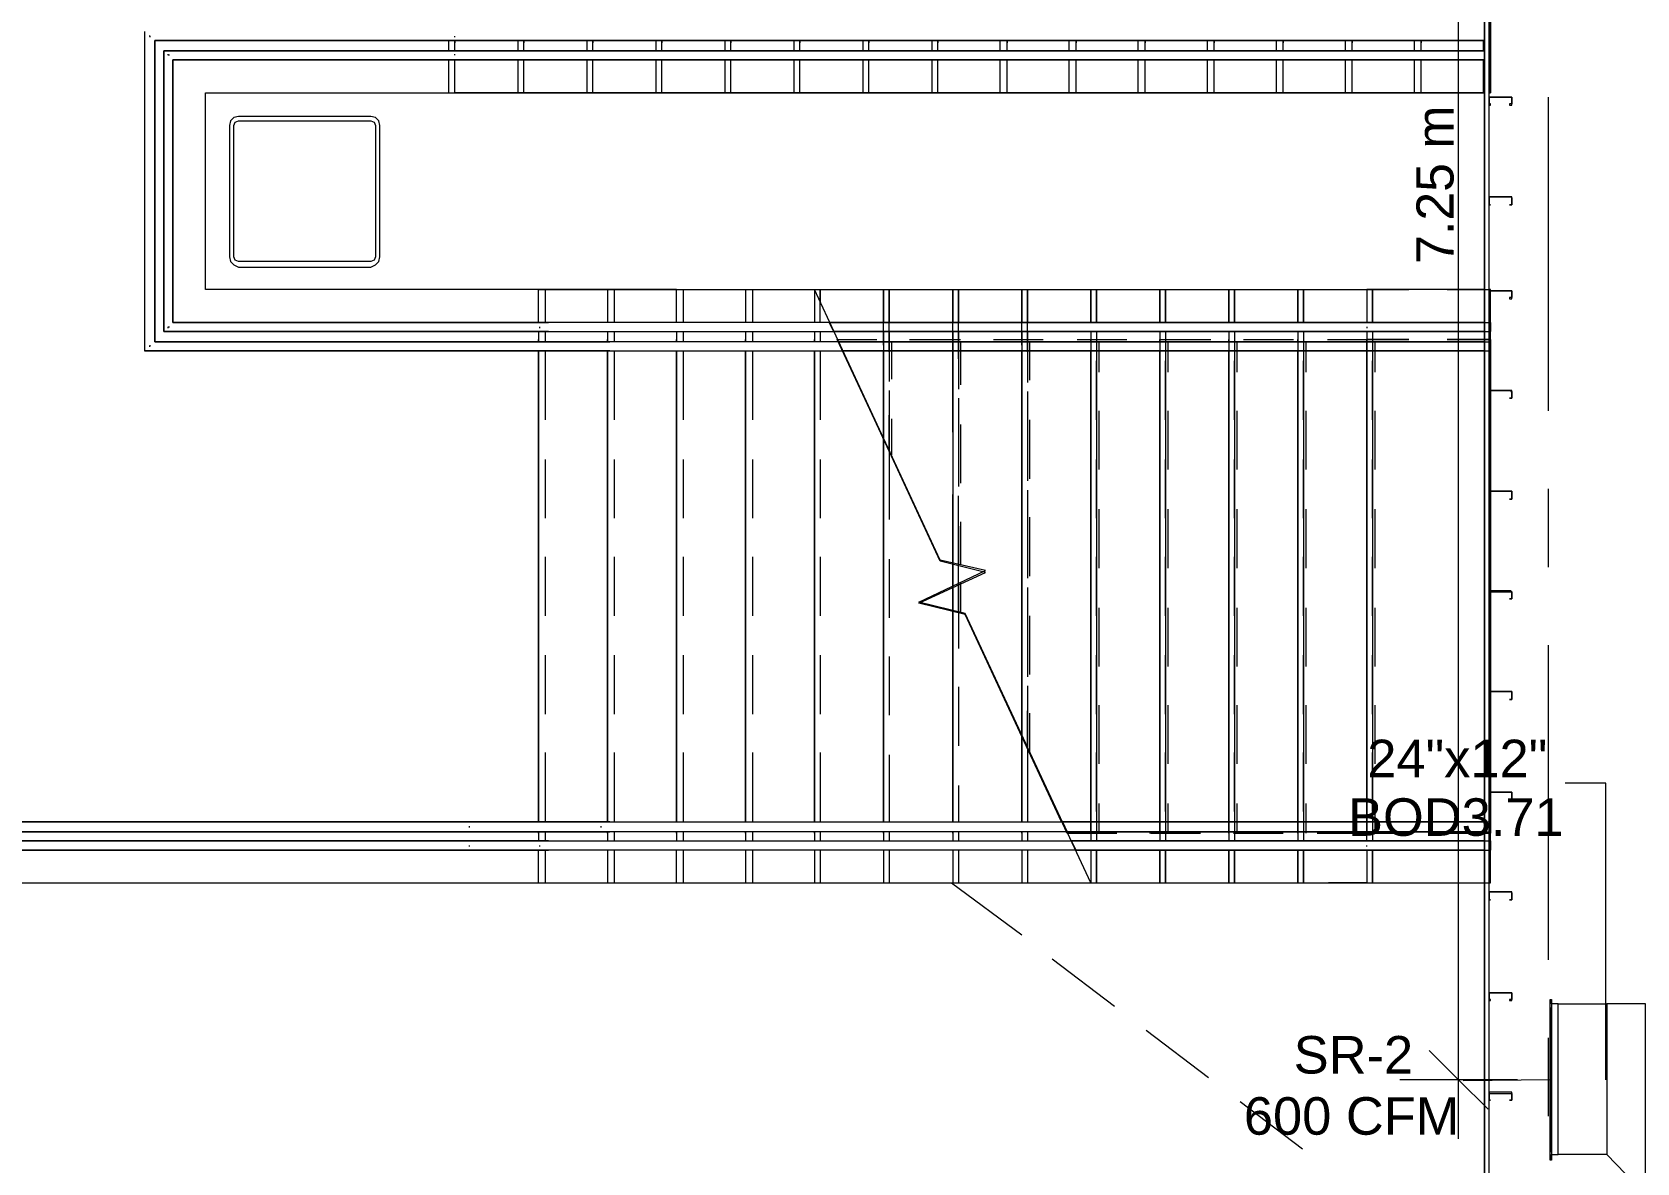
# Model space of a CAD drawing. Header units: metres. Extents: x -2 to 237, y -8 to 52.
# Drawn here: x 31.3 to 37.8, y 24.32 to 28.89 of the extents above; entities that cross this region are included whole.
import ezdxf

# ---------------------------------------------------------------- set-up
doc = ezdxf.new("R2010")
doc.units = ezdxf.units.M
doc.layers.add('HVAC - Ductos', color=5, linetype='Continuous', lineweight=0)
doc.layers.add('PDF4_Text', color=7, linetype='Continuous', lineweight=0)
doc.layers.add('PDF4_Geometry', color=7, linetype='Continuous', lineweight=0, true_color=0xaaaaaa)
doc.styles.add('PDF Helvetica', font='')
doc.styles.get('PDF Helvetica').set_extended_font_data('Helvetica')

msp = doc.modelspace()

# ---------------------------------------------------------------- linework, layer by layer
at = {"layer": 'HVAC - Ductos', "lineweight": 0}
for points in [[(37.0785, 24.4144), (37.0785, 31.9008), (37.0785, 33.0828)], [(37.6741, 24.6527), (37.6741, 25.853), (37.5091, 25.853)], [(37.4541, 24.3274), (37.4541, 24.3503), (37.4817, 24.3503), (37.4817, 24.9596), (37.4541, 24.9596), (37.4541, 24.978), (37.4541, 24.3274), (37.4495, 24.3274), (37.4495, 24.978), (37.4541, 24.978)], [(37.4495, 24.9459), (37.4495, 24.3594)], [(36.9593, 24.7718), (37.0785, 24.6527), (37.1976, 24.5335)], [(37.3167, 24.6527), (37.0785, 24.6527), (36.8402, 24.6527)], [(37.4495, 24.6527), (37.0968, 24.6481)], [(37.6786, 24.3503), (37.8298, 24.1945)]]:
    msp.add_lwpolyline(points, dxfattribs=at)
for points in [[(37.4817, 24.9596), (37.6786, 24.9596), (37.6786, 24.3503), (37.4817, 24.3503)], [(37.8344, 24.9596), (37.6786, 24.9596), (37.6786, 24.3503), (37.8298, 24.1945), (37.8344, 24.1945)]]:
    msp.add_lwpolyline(points, close=True, dxfattribs=at)
at = {"layer": 'PDF4_Geometry', "lineweight": 0}
for points in [[(37.1838, 32.5239), (37.1838, 23.9746), (37.2022, 23.9746), (37.2022, 32.5239)], [(37.2022, 28.6478), (37.2068, 28.6478), (37.2068, 29.0373), (37.2068, 29.4405), (37.2068, 29.0373), (37.2068, 28.8495), (37.2068, 29.0373), (37.2068, 29.4405), (37.2068, 29.0373), (37.2068, 28.8586), (37.2068, 29.0373), (37.2068, 29.4405), (37.2068, 29.0373), (37.2068, 28.6478)], [(33.0146, 28.8586), (31.8004, 28.8586), (31.8004, 27.6399), (31.8004, 28.8586), (33.01, 28.8586), (37.1838, 28.8586)], [(37.2022, 28.8953), (37.2068, 28.8953), (37.2068, 28.8586), (37.2022, 28.8586), (37.2068, 28.8586), (37.2068, 28.8953)], [(37.2068, 28.8907), (37.2068, 28.8861), (37.2068, 28.8815), (37.2068, 28.8769), (37.2068, 28.8723), (37.2068, 28.8677), (37.2068, 28.8632), (37.2068, 28.8586), (37.2068, 28.8632), (37.2068, 28.8677), (37.2068, 28.8723), (37.2068, 28.8769), (37.2068, 28.8815), (37.2068, 28.8861)], [(37.2068, 28.8907), (37.2068, 28.8861), (37.2068, 28.8815), (37.2068, 28.8769), (37.2068, 28.8723), (37.2068, 28.8677), (37.2068, 28.8632), (37.2068, 28.8586), (37.2068, 28.8632), (37.2068, 28.8677), (37.2068, 28.8723), (37.2068, 28.8769), (37.2068, 28.8815), (37.2068, 28.8861)], [(37.2022, 28.8174), (37.2068, 28.8174), (37.2068, 28.7807), (37.2022, 28.7807), (37.2068, 28.7807), (37.2068, 28.8174)], [(37.2068, 28.8174), (37.2068, 28.8128), (37.2068, 28.8082), (37.2068, 28.8036), (37.2068, 28.7991), (37.2068, 28.7945), (37.2068, 28.7899), (37.2068, 28.7853), (37.2068, 28.7899), (37.2068, 28.7945), (37.2068, 28.7991), (37.2068, 28.8036), (37.2068, 28.8082), (37.2068, 28.8128)], [(37.2068, 28.8174), (37.2068, 28.8128), (37.2068, 28.8082), (37.2068, 28.8036), (37.2068, 28.7991), (37.2068, 28.7945), (37.2068, 28.7899), (37.2068, 28.7853), (37.2068, 28.7899), (37.2068, 28.7945), (37.2068, 28.7991), (37.2068, 28.8036), (37.2068, 28.8082), (37.2068, 28.8128)], [(37.2938, 28.5974), (37.2938, 28.6295), (37.2892, 28.6295), (37.2022, 28.6295), (37.2022, 28.5974), (37.2068, 28.5974), (37.2068, 28.602), (37.2022, 28.602), (37.2022, 28.6295), (37.2892, 28.6295), (37.2938, 28.6295), (37.2938, 28.602), (37.2846, 28.602), (37.2846, 28.5974)], [(32.7121, 28.515), (32.7076, 28.5333), (32.6939, 28.547), (32.6755, 28.5516), (32.1395, 28.5516), (32.1211, 28.547), (32.1074, 28.5333), (32.1028, 28.515), (32.1028, 27.9835), (32.1074, 27.9652), (32.1211, 27.9514), (32.1395, 27.9423), (32.6755, 27.9423), (32.6939, 27.9514), (32.7076, 27.9652), (32.7121, 27.9835)], [(32.1395, 28.5333), (32.6755, 28.5333), (32.6893, 28.5287), (32.6939, 28.515), (32.6939, 27.9835), (32.6893, 27.9698), (32.6755, 27.9652), (32.1395, 27.9652), (32.1257, 27.9698), (32.1211, 27.9835), (32.1211, 28.515), (32.1257, 28.5287)], [(37.2938, 28.1943), (37.2938, 28.2218), (37.2938, 28.2263), (37.2892, 28.2263), (37.2022, 28.2263), (37.2022, 28.2218), (37.2022, 28.1943), (37.2068, 28.1943), (37.2022, 28.1943), (37.2022, 28.2218), (37.2022, 28.2263), (37.2892, 28.2263), (37.2938, 28.2218), (37.2938, 28.1943), (37.2846, 28.1943)], [(37.2938, 27.814), (37.2938, 27.8461), (37.2892, 27.8461), (37.2022, 27.8461), (37.2022, 27.814), (37.2068, 27.814), (37.2068, 27.8186), (37.2022, 27.8186), (37.2022, 27.8461), (37.2892, 27.8461), (37.2938, 27.8461), (37.2938, 27.8186), (37.2846, 27.8186), (37.2846, 27.814)], [(37.2068, 27.6811), (37.2022, 27.6811), (37.2068, 27.6811), (37.2068, 27.7178), (37.2022, 27.7178), (37.2068, 27.7178)], [(37.2068, 27.6811), (37.2068, 27.6857), (37.2068, 27.6903), (37.2068, 27.6949), (37.2068, 27.6995), (37.2068, 27.704), (37.2068, 27.7086), (37.2068, 27.7132), (37.2068, 27.7086), (37.2068, 27.704), (37.2068, 27.6995), (37.2068, 27.6949), (37.2068, 27.6903), (37.2068, 27.6857)], [(36.7074, 27.6399), (37.1838, 27.6399), (36.7119, 27.6399), (34.5677, 27.6399)], [(35.0626, 27.6399), (34.8609, 27.6399)], [(35.4015, 27.6399), (35.2, 27.6399)], [(36.0751, 27.6399), (35.8735, 27.6399)], [(36.4141, 27.6399), (36.2125, 27.6399)], [(37.2068, 27.6032), (37.2022, 27.6032), (37.2068, 27.6032), (37.2068, 27.6399), (37.2022, 27.6399), (37.2068, 27.6399)], [(37.2068, 27.6032), (37.2068, 27.6078), (37.2068, 27.6124), (37.2068, 27.617), (37.2068, 27.6216), (37.2068, 27.6262), (37.2068, 27.6307), (37.2068, 27.6353), (37.2068, 27.6399), (37.2068, 27.6353), (37.2068, 27.6307), (37.2068, 27.6262), (37.2068, 27.6216), (37.2068, 27.617), (37.2068, 27.6124), (37.2068, 27.6078)], [(33.3536, 25.6973), (33.3536, 27.6032)], [(33.6331, 25.6973), (33.6331, 27.6032)], [(33.9126, 25.6973), (33.9126, 27.6032)], [(34.192, 25.6973), (34.192, 27.6032)], [(34.4715, 25.6973), (34.4715, 27.6032)], [(36.7074, 27.6032), (34.586, 27.6032), (36.7119, 27.6032), (37.1838, 27.6032)], [(35.3099, 26.0501), (35.3099, 27.6032)], [(35.5894, 25.6973), (35.5894, 27.6032)], [(35.8689, 25.6973), (35.8689, 27.6032)], [(36.1484, 25.6973), (36.1484, 27.6032)], [(36.4279, 25.6973), (36.4279, 27.6032)], [(36.7074, 25.6973), (36.7074, 27.6032)], [(37.2938, 27.4108), (37.2938, 27.4383), (37.2938, 27.4429), (37.2892, 27.4429), (37.2022, 27.4429), (37.2022, 27.4383), (37.2022, 27.4108), (37.2068, 27.4108), (37.2022, 27.4108), (37.2022, 27.4383), (37.2022, 27.4429), (37.2892, 27.4429), (37.2892, 27.4383), (37.2938, 27.4383), (37.2938, 27.4108), (37.2846, 27.4108)], [(37.2068, 27.365), (37.2068, 27.1267)], [(35.6124, 26.9252), (35.6124, 27.1634)], [(35.8918, 26.9252), (35.8918, 27.1634)], [(36.1713, 26.9252), (36.1713, 27.1634)], [(36.4507, 26.9252), (36.4507, 27.1634)], [(36.7302, 26.9252), (36.7302, 27.1634)], [(37.2938, 27.003), (37.2938, 27.0351), (37.2892, 27.0351), (37.2022, 27.0351), (37.2022, 27.003), (37.2068, 27.003), (37.2022, 27.003), (37.2022, 27.0351), (37.2892, 27.0351), (37.2938, 27.0351), (37.2938, 27.003), (37.2846, 27.003)], [(37.2068, 26.9664), (37.2068, 26.7281)], [(35.6124, 26.5311), (35.6124, 26.7693)], [(35.8918, 26.5311), (35.8918, 26.7693)], [(36.1713, 26.5311), (36.1713, 26.7693)], [(36.4507, 26.5311), (36.4507, 26.7693)], [(36.7302, 26.5311), (36.7302, 26.7693)], [(37.2938, 26.5999), (37.2938, 26.6273), (37.2892, 26.6319), (37.2022, 26.6319), (37.2022, 26.6273), (37.2022, 26.5999), (37.2068, 26.5999), (37.2022, 26.5999), (37.2022, 26.6273), (37.2892, 26.6273), (37.2938, 26.6273), (37.2938, 26.5999), (37.2846, 26.5999)], [(37.2068, 26.5678), (37.2068, 26.3341)], [(35.6124, 26.1325), (35.6124, 26.3708)], [(35.8918, 26.1325), (35.8918, 26.3708)], [(36.1713, 26.1325), (36.1713, 26.3708)], [(36.4507, 26.1325), (36.4507, 26.3708)], [(36.7302, 26.1325), (36.7302, 26.3708)], [(37.2938, 26.1921), (37.2938, 26.2241), (37.2892, 26.2241), (37.2022, 26.2241), (37.2022, 26.1921), (37.2068, 26.1921), (37.2022, 26.1921), (37.2022, 26.2241), (37.2892, 26.2241), (37.2938, 26.2241), (37.2938, 26.1921), (37.2846, 26.1921)], [(37.2068, 26.1737), (37.2068, 25.9355)], [(37.2938, 25.7889), (37.2938, 25.8164), (37.2892, 25.8164), (37.2022, 25.8164), (37.2022, 25.7889), (37.2068, 25.7889), (37.2022, 25.7889), (37.2022, 25.8164), (37.2892, 25.8164), (37.2938, 25.8164), (37.2938, 25.7889), (37.2846, 25.7889)], [(36.7074, 25.6973), (37.1838, 25.6973), (36.7119, 25.6973), (35.4749, 25.6973)], [(37.2068, 25.6561), (37.2022, 25.6561), (37.2068, 25.6561), (37.2068, 25.6973), (37.2022, 25.6973), (37.2068, 25.6973)], [(37.2068, 25.6606), (37.2068, 25.6652), (37.2068, 25.6698), (37.2068, 25.6789), (37.2068, 25.6835), (37.2068, 25.6881), (37.2068, 25.6927), (37.2068, 25.6881), (37.2068, 25.6835), (37.2068, 25.6789), (37.2068, 25.6698), (37.2068, 25.6652)], [(36.7074, 25.6561), (35.4932, 25.6561), (36.7119, 25.6561), (37.1838, 25.6561)], [(36.3683, 25.6515), (36.1667, 25.6515)], [(37.2068, 25.5827), (37.2022, 25.5827), (37.2068, 25.5827), (37.2068, 25.6194), (37.2022, 25.6194), (37.2068, 25.6194)], [(37.2068, 25.5827), (37.2068, 25.5873), (37.2068, 25.5919), (37.2068, 25.5965), (37.2068, 25.6011), (37.2068, 25.6057), (37.2068, 25.6103), (37.2068, 25.6148), (37.2068, 25.6194), (37.2068, 25.6148), (37.2068, 25.6103), (37.2068, 25.6057), (37.2068, 25.6011), (37.2068, 25.5965), (37.2068, 25.5919), (37.2068, 25.5873)], [(37.2938, 25.3812), (37.2938, 25.4086), (37.2938, 25.4132), (37.2892, 25.4132), (37.2022, 25.4132), (37.2022, 25.4086), (37.2022, 25.3812), (37.2068, 25.3812), (37.2022, 25.3812), (37.2022, 25.4086), (37.2022, 25.4132), (37.2892, 25.4132), (37.2938, 25.4086), (37.2938, 25.3812), (37.2846, 25.3812)], [(37.2938, 24.9734), (37.2938, 25.0054), (37.2892, 25.0054), (37.2022, 25.0054), (37.2022, 24.9734), (37.2068, 24.9734), (37.2068, 24.978), (37.2022, 24.978), (37.2022, 25.0054), (37.2892, 25.0054), (37.2938, 25.0054), (37.2938, 24.978), (37.2846, 24.978), (37.2846, 24.9734)], [(37.2938, 24.5702), (37.2938, 24.5977), (37.2938, 24.6023), (37.2892, 24.6023), (37.2022, 24.6023), (37.2022, 24.5977), (37.2022, 24.5702), (37.2068, 24.5702), (37.2022, 24.5702), (37.2022, 24.5977), (37.2892, 24.5977), (37.2938, 24.5977), (37.2938, 24.5702), (37.2846, 24.5702)]]:
    msp.add_lwpolyline(points, close=True, dxfattribs=at)
for points in [[(37.1838, 23.9746), (37.1838, 32.5239)], [(36.9273, 30.9157), (36.9273, 31.0486), (37.1838, 31.0486), (36.9273, 31.0486), (36.6478, 31.0486), (36.3683, 31.0486), (36.0888, 31.0486), (35.8093, 31.0486), (35.5298, 31.0486), (35.2504, 31.0486), (34.9709, 31.0486), (34.6914, 31.0486), (34.4119, 31.0486), (34.1324, 31.0486), (33.8529, 31.0486), (33.5735, 31.0486), (33.294, 31.0486), (33.0146, 31.0486), (29.6104, 31.0486), (29.6104, 25.4499), (33.3536, 25.4499), (33.6331, 25.4499), (33.9126, 25.4499), (33.9126, 25.5827)], [(35.5298, 25.5827), (33.0741, 25.5827), (29.7387, 25.5827), (29.7387, 30.9157), (33.0146, 30.9157), (33.0146, 31.0486), (29.6104, 31.0486), (29.6104, 25.4499), (33.3536, 25.4499), (33.3536, 25.5827)], [(33.0146, 30.9157), (37.1838, 30.9157), (33.01, 30.9157), (29.7387, 30.9157), (29.7387, 25.5827), (33.0787, 25.5827), (33.3628, 25.5827), (33.3948, 25.5827)], [(33.0146, 30.847), (33.0146, 30.8379), (33.0146, 30.8791), (29.7799, 30.8791), (29.7799, 25.6194), (33.0741, 25.6194), (35.5115, 25.6194)], [(33.3948, 25.6194), (33.3628, 25.6194), (33.0787, 25.6194), (29.7799, 25.6194), (29.7799, 30.8791), (33.01, 30.8791), (37.1838, 30.8791), (33.0146, 30.8791)], [(35.4749, 25.6973), (35.4932, 25.6561), (33.0741, 25.6561), (29.8166, 25.6561), (29.8166, 30.8379), (33.0146, 30.8379), (37.1838, 30.8379), (33.01, 30.8379), (29.8166, 30.8379), (29.8166, 25.6561), (33.0787, 25.6561), (33.3628, 25.6561), (33.6422, 25.6561)], [(33.6422, 25.6973), (33.3628, 25.6973), (33.0787, 25.6973), (29.8532, 25.6973), (29.8532, 30.8012), (33.01, 30.8012), (37.1838, 30.8012), (33.0146, 30.8012), (29.8532, 30.8012), (29.8532, 25.6973), (33.0741, 25.6973), (35.4749, 25.6973)], [(31.7592, 28.8953), (31.7592, 27.6032)], [(31.7592, 28.8953), (31.7592, 27.6032)], [(31.7821, 28.8723), (31.7821, 28.8769), (31.7775, 28.8769)], [(33.3948, 27.6811), (33.3628, 27.6811), (33.0787, 27.6811), (31.837, 27.6811), (31.837, 28.8174), (33.0146, 28.8174), (33.0146, 28.8586), (33.0146, 28.8495)], [(32.9916, 28.8174), (32.9916, 28.8586)], [(33.0146, 28.8723), (33.0146, 28.8769)], [(33.2711, 28.8174), (33.2711, 28.8586)], [(33.294, 28.8174), (33.294, 28.8586), (33.294, 28.8495)], [(33.5506, 28.8174), (33.5506, 28.8586)], [(33.5735, 28.8174), (33.5735, 28.8586), (33.5735, 28.8495)], [(33.8301, 28.8174), (33.8301, 28.8586)], [(33.8529, 28.8174), (33.8529, 28.8586), (33.8529, 28.8495)], [(34.1096, 28.8174), (34.1096, 28.8586)], [(34.1324, 28.8174), (34.1324, 28.8586), (34.1324, 28.8495)], [(34.389, 28.8174), (34.389, 28.8586)], [(34.4119, 28.8174), (34.4119, 28.8586), (34.4119, 28.8495)], [(34.6685, 28.8174), (34.6685, 28.8586)], [(34.6914, 28.8174), (34.6914, 28.8586), (34.6914, 28.8495)], [(34.9479, 28.8174), (34.9479, 28.8586)], [(34.9709, 28.8174), (34.9709, 28.8586), (34.9709, 28.8495)], [(35.2228, 28.8174), (35.2228, 28.8586)], [(35.2504, 28.8174), (35.2504, 28.8586), (35.2504, 28.8495)], [(35.5023, 28.8174), (35.5023, 28.8586)], [(35.5298, 28.8174), (35.5298, 28.8586), (35.5298, 28.8495)], [(35.7818, 28.8174), (35.7818, 28.8586)], [(35.8093, 28.8174), (35.8093, 28.8586), (35.8093, 28.8495)], [(36.0613, 28.8174), (36.0613, 28.8586)], [(36.0888, 28.8174), (36.0888, 28.8586), (36.0888, 28.8495)], [(36.3408, 28.8174), (36.3408, 28.8586)], [(36.3683, 28.8174), (36.3683, 28.8586), (36.3683, 28.8495)], [(36.6203, 28.8174), (36.6203, 28.8586)], [(36.6478, 28.8174), (36.6478, 28.8586), (36.6478, 28.8495)], [(36.8998, 28.8174), (36.8998, 28.8586)], [(36.9273, 28.8174), (36.9273, 28.8586), (36.9273, 28.8495)], [(37.1792, 28.8174), (37.1792, 28.8586)], [(33.0146, 28.8174), (37.1838, 28.8174), (33.01, 28.8174), (31.837, 28.8174), (31.837, 27.6811), (33.0741, 27.6811), (34.5494, 27.6811)], [(31.86, 28.7991), (31.8554, 28.7991), (31.8554, 28.8036)], [(33.3536, 27.7178), (33.3536, 27.8507), (32.0066, 27.8507), (32.0066, 28.6478), (33.0146, 28.6478), (33.0146, 28.7807), (31.8737, 28.7807), (31.8737, 27.7178), (33.0787, 27.7178), (33.3628, 27.7178), (33.3948, 27.7178)], [(34.531, 27.7178), (33.0741, 27.7178), (31.8737, 27.7178), (31.8737, 28.7807), (33.01, 28.7807), (37.1838, 28.7807), (33.0146, 28.7807)], [(33.9126, 27.7178), (33.9126, 27.8507), (33.6331, 27.8507), (33.3536, 27.8507), (32.0066, 27.8507), (32.0066, 28.6478), (33.0146, 28.6478), (33.294, 28.6478), (33.5735, 28.6478), (33.8529, 28.6478), (34.1324, 28.6478), (34.4119, 28.6478), (34.6914, 28.6478), (34.9709, 28.6478), (35.2504, 28.6478), (35.5298, 28.6478), (35.8093, 28.6478), (36.0888, 28.6478), (36.3683, 28.6478), (36.6478, 28.6478), (36.9273, 28.6478), (37.1838, 28.6478), (36.9273, 28.6478), (36.9273, 28.7807)], [(32.9916, 28.6478), (32.9916, 28.7807)], [(33.0146, 28.7991), (33.0146, 28.8036)], [(33.2711, 28.6478), (33.2711, 28.7807)], [(33.294, 28.6478), (33.294, 28.7807)], [(33.5506, 28.6478), (33.5506, 28.7807)], [(33.5735, 28.6478), (33.5735, 28.7807)], [(33.8301, 28.6478), (33.8301, 28.7807)], [(33.8529, 28.6478), (33.8529, 28.7807)], [(34.1096, 28.6478), (34.1096, 28.7807)], [(34.1324, 28.6478), (34.1324, 28.7807)], [(34.389, 28.6478), (34.389, 28.7807)], [(34.4119, 28.6478), (34.4119, 28.7807)], [(34.6685, 28.6478), (34.6685, 28.7807)], [(34.6914, 28.6478), (34.6914, 28.7807)], [(34.9479, 28.6478), (34.9479, 28.7807)], [(34.9709, 28.6478), (34.9709, 28.7807)], [(35.2228, 28.6478), (35.2228, 28.7807)], [(35.2504, 28.6478), (35.2504, 28.7807)], [(35.5023, 28.6478), (35.5023, 28.7807)], [(35.5298, 28.6478), (35.5298, 28.7807)], [(35.7818, 28.6478), (35.7818, 28.7807)], [(35.8093, 28.6478), (35.8093, 28.7807)], [(36.0613, 28.6478), (36.0613, 28.7807)], [(36.0888, 28.6478), (36.0888, 28.7807)], [(36.3408, 28.6478), (36.3408, 28.7807)], [(36.3683, 28.6478), (36.3683, 28.7807)], [(36.6203, 28.6478), (36.6203, 28.7807)], [(36.6478, 28.6478), (36.6478, 28.7807)], [(36.8998, 28.6478), (36.8998, 28.7807)], [(37.1792, 28.6478), (37.1792, 28.7807)], [(36.9273, 28.6478), (36.6478, 28.6478), (36.3683, 28.6478), (36.0888, 28.6478), (35.8093, 28.6478), (35.5298, 28.6478), (35.2504, 28.6478), (34.9709, 28.6478), (34.6914, 28.6478), (34.4119, 28.6478), (34.1324, 28.6478), (33.8529, 28.6478), (33.5735, 28.6478), (33.294, 28.6478), (33.0146, 28.6478)], [(37.4404, 28.6295), (37.4404, 27.3604)], [(33.3536, 27.8507), (33.6331, 27.8507), (33.9126, 27.8507), (34.192, 27.8507), (34.4715, 27.8507), (34.751, 27.8507), (35.0304, 27.8507), (35.3099, 27.8507), (35.5894, 27.8507), (35.8689, 27.8507), (36.1484, 27.8507), (36.4279, 27.8507), (36.7074, 27.8507), (36.8768, 27.8507)], [(33.3811, 27.8507), (33.3811, 27.7178)], [(33.6331, 27.8507), (33.6331, 27.7178)], [(33.6605, 27.8507), (33.6605, 27.7178)], [(33.9126, 27.8507), (34.192, 27.8507), (34.4715, 27.8507), (34.6776, 27.8507)], [(33.94, 27.8507), (33.94, 27.7178)], [(34.192, 27.8507), (34.192, 27.7178)], [(34.2195, 27.8507), (34.2195, 27.7178)], [(35.4886, 25.6561), (35.4932, 25.6515), (35.6948, 25.6515), (35.4932, 25.6515), (35.0808, 26.5403), (34.893, 26.5861), (35.1633, 26.7144), (34.9801, 26.7557), (34.4715, 27.8507), (34.4715, 27.8461), (34.4715, 27.7178)], [(34.4944, 27.7178), (34.4944, 27.7911), (34.4944, 27.8507), (34.4944, 27.7911)], [(37.1838, 27.8507), (36.7074, 27.8507), (36.7074, 27.7178), (37.1838, 27.7178), (36.7119, 27.7178), (34.531, 27.7178), (36.7074, 27.7178), (36.8768, 27.7178)], [(34.751, 27.6262), (34.751, 27.8507), (34.751, 27.7178)], [(34.7739, 27.5986), (34.7739, 27.8507), (34.7739, 27.7178)], [(34.8105, 27.8507), (35.0122, 27.8507)], [(35.0304, 27.5758), (35.0304, 27.8507), (35.0304, 27.7178)], [(35.0534, 27.5712), (35.0534, 27.8507), (35.0534, 27.7178)], [(35.1496, 27.8507), (35.3512, 27.8507)], [(35.3099, 27.6262), (35.3099, 27.8507), (35.3099, 27.7178)], [(35.3329, 27.5986), (35.3329, 27.8507), (35.3329, 27.7178)], [(35.4886, 27.8507), (35.6902, 27.8507)], [(35.5894, 27.7223), (35.5894, 27.8507), (35.5894, 27.7178)], [(35.6124, 27.7223), (35.6124, 27.8507), (35.6124, 27.7178)], [(35.8231, 27.8507), (36.0293, 27.8507)], [(35.8689, 27.7223), (35.8689, 27.8507), (35.8689, 27.7178)], [(35.8918, 27.7223), (35.8918, 27.8507), (35.8918, 27.7178)], [(36.1484, 27.7223), (36.1484, 27.8507), (36.1484, 27.7178)], [(36.1621, 27.8507), (36.3637, 27.8507)], [(36.1713, 27.7223), (36.1713, 27.8507), (36.1713, 27.7178)], [(36.4279, 27.7223), (36.4279, 27.8507), (36.4279, 27.7178)], [(36.4507, 27.7223), (36.4507, 27.8507), (36.4507, 27.7178)], [(36.5011, 27.8507), (36.7074, 27.8507), (36.7074, 27.7223)], [(36.7302, 27.7223), (36.7302, 27.8507), (36.7302, 27.7178)], [(37.0326, 27.8507), (37.2068, 27.8507), (37.2022, 27.8507)], [(37.2068, 26.6319), (37.2068, 27.0351), (37.2068, 27.4429), (37.2068, 27.6491), (37.2068, 27.5208), (37.2068, 27.6491), (37.0326, 27.6491), (37.2068, 27.6491), (37.2068, 27.4429), (37.2068, 27.0351), (37.2068, 26.6319), (37.2068, 27.0351), (37.2068, 27.4429), (37.2068, 27.8461)], [(37.2068, 27.7223), (37.2068, 27.8507)], [(31.8554, 27.6949), (31.8554, 27.6995), (31.86, 27.6995)], [(33.3536, 27.6811), (33.3536, 27.6399), (33.3536, 27.6491)], [(33.3582, 27.6995), (33.3582, 27.6949)], [(33.3811, 27.6811), (33.3811, 27.6399)], [(33.6331, 27.6811), (33.6331, 27.6399), (33.6331, 27.6491)], [(33.6605, 27.6811), (33.6605, 27.6399)], [(33.9126, 27.6811), (33.9126, 27.6399), (33.9126, 27.6491)], [(33.94, 27.6811), (33.94, 27.6399)], [(34.192, 27.6811), (34.192, 27.6399), (34.192, 27.6491)], [(34.2195, 27.6811), (34.2195, 27.6399)], [(34.4715, 27.6811), (34.4715, 27.6399), (34.4715, 27.6491)], [(34.4944, 27.6811), (34.4944, 27.6399)], [(34.7143, 27.6811), (34.5494, 27.6811), (34.531, 27.7178), (34.7052, 27.7178)], [(36.8768, 27.6811), (36.7074, 27.6811), (34.5494, 27.6811), (36.7119, 27.6811), (37.1838, 27.6811), (36.7074, 27.6811), (36.7074, 27.6399), (36.7074, 27.6491), (36.8768, 27.6491), (36.7074, 27.6491)], [(34.751, 27.6811), (34.751, 27.6399), (34.751, 27.6491), (34.751, 27.5254)], [(34.7739, 27.6811), (34.7739, 27.6399)], [(34.8426, 27.7178), (35.0442, 27.7178)], [(34.8517, 27.6811), (35.0534, 27.6811), (35.0534, 27.6399)], [(35.0304, 27.6811), (35.0304, 27.6399), (35.0304, 27.6491), (35.0304, 27.475)], [(35.1817, 27.7178), (35.3833, 27.7178)], [(35.1908, 27.6811), (35.3924, 27.6811)], [(35.3099, 27.6811), (35.3099, 27.6399), (35.3099, 27.6491), (35.3099, 27.5254)], [(35.3329, 27.6811), (35.3329, 27.6399)], [(35.5161, 27.7178), (35.7223, 27.7178)], [(35.5253, 27.6811), (35.7269, 27.6811)], [(35.5894, 27.6811), (35.5894, 27.6399), (35.5894, 27.6491), (35.5894, 27.5208)], [(35.6124, 27.6811), (35.6124, 27.6399)], [(35.8551, 27.7178), (36.0567, 27.7178)], [(35.8643, 27.6811), (36.0659, 27.6811)], [(35.8689, 27.6811), (35.8689, 27.6399), (35.8689, 27.6491), (35.8689, 27.5208)], [(35.8918, 27.6811), (35.8918, 27.6399)], [(36.1484, 27.6811), (36.1484, 27.6399), (36.1484, 27.6491), (36.1484, 27.5208)], [(36.1713, 27.6811), (36.1713, 27.6399)], [(36.1942, 27.7178), (36.3958, 27.7178)], [(36.2034, 27.6811), (36.4049, 27.6811)], [(36.4279, 27.6811), (36.4279, 27.6399), (36.4279, 27.6491), (36.4279, 27.5208)], [(36.4507, 27.6811), (36.4507, 27.6399)], [(36.5287, 27.7178), (36.7074, 27.7178)], [(36.5378, 27.6811), (36.7074, 27.6811)], [(36.7074, 27.6995), (36.7074, 27.6949)], [(36.7302, 27.6811), (36.7302, 27.6399)], [(37.0326, 27.7178), (37.2068, 27.7178)], [(37.0326, 27.6811), (37.2068, 27.6811)], [(31.7775, 27.6216), (31.7821, 27.6216), (31.7821, 27.6262)], [(34.7327, 27.6032), (34.586, 27.6032), (34.5677, 27.6399), (34.7235, 27.6399), (34.5677, 27.6399), (33.0741, 27.6399), (31.8004, 27.6399), (33.0787, 27.6399), (33.3628, 27.6399), (33.6422, 27.6399)], [(33.9126, 25.4499), (34.192, 25.4499), (34.4715, 25.4499), (34.751, 25.4499), (35.0304, 25.4499), (35.3099, 25.4499), (35.5894, 25.4499), (35.0808, 26.5403), (34.893, 26.5861), (35.1633, 26.7144), (34.9801, 26.7557), (34.5632, 27.6491), (34.7235, 27.6491)], [(35.4703, 25.6973), (35.0808, 26.5357), (34.893, 26.5815), (35.1633, 26.7053), (34.9801, 26.7511), (34.5677, 27.6399)], [(34.751, 27.6399), (34.751, 27.2413), (34.751, 25.6973)], [(34.7739, 27.6491), (34.7739, 27.4978)], [(34.7831, 27.6399), (34.7831, 27.4887)], [(34.8563, 27.6491), (35.0626, 27.6491)], [(35.0304, 27.6399), (35.0304, 27.4658)], [(35.0534, 27.6491), (35.0534, 27.4704)], [(35.0626, 27.6399), (35.0626, 27.4658)], [(35.1954, 27.6491), (35.397, 27.6491)], [(35.3099, 27.6399), (35.3099, 27.5162)], [(35.3329, 27.6491), (35.3329, 27.4978)], [(35.342, 27.6399), (35.342, 27.4841)], [(35.5344, 27.6491), (35.736, 27.6491)], [(35.7406, 27.6399), (35.5344, 27.6399), (35.736, 27.6399)], [(35.5894, 27.6399), (35.5894, 27.5162)], [(35.6124, 27.6491), (35.6124, 27.5208)], [(35.6215, 27.6399), (35.6215, 27.5162)], [(35.8689, 27.6399), (35.8689, 27.5162)], [(35.8735, 27.6491), (36.0751, 27.6491)], [(35.8918, 27.6491), (35.8918, 27.5208)], [(35.9009, 27.6399), (35.9009, 27.5162)], [(36.1484, 27.6399), (36.1484, 27.5162)], [(36.1713, 27.6491), (36.1713, 27.5208)], [(36.1804, 27.6399), (36.1804, 27.5162)], [(36.208, 27.6491), (36.4095, 27.6491)], [(36.4279, 27.6399), (36.4279, 27.5162)], [(36.4507, 27.6491), (36.4507, 27.5208)], [(36.4599, 27.6399), (36.4599, 27.5162)], [(36.547, 27.6491), (36.7074, 27.6491), (36.7074, 27.5208)], [(36.7074, 27.5162), (36.7074, 27.6399), (36.7074, 27.6491), (36.7074, 27.6399), (36.547, 27.6399), (36.7074, 27.6399), (36.8768, 27.6399)], [(36.7074, 27.6262), (36.7074, 27.6216)], [(36.7302, 27.6491), (36.7302, 27.5208)], [(36.7394, 27.6399), (36.7394, 27.5162)], [(37.0326, 27.6399), (37.2068, 27.6399)], [(33.6422, 27.6032), (33.3628, 27.6032), (33.0787, 27.6032), (31.7592, 27.6032), (33.0741, 27.6032), (34.586, 27.6032)], [(33.3536, 27.6032), (33.3536, 25.6973)], [(33.3811, 27.6032), (33.3811, 27.3237)], [(33.6331, 27.6032), (33.6331, 25.6973)], [(33.6605, 27.6032), (33.6605, 27.3237)], [(33.9126, 27.6032), (33.9126, 25.6973)], [(33.94, 27.6032), (33.94, 27.3237)], [(34.192, 27.6032), (34.192, 25.6973)], [(34.2195, 27.6032), (34.2195, 27.3237)], [(34.4715, 27.6032), (34.4715, 25.6973)], [(34.4944, 27.6032), (34.4944, 27.3237)], [(34.751, 27.6032), (34.751, 27.2733), (34.751, 27.6032), (34.751, 27.2505)], [(34.7739, 27.6032), (34.7739, 27.4795)], [(34.8701, 27.6032), (35.0717, 27.6032)], [(35.0304, 27.6032), (35.0304, 27.2733), (35.0304, 27.6032), (35.0304, 26.7465), (35.0304, 27.0214)], [(35.0534, 27.6032), (35.0534, 27.4475)], [(35.2046, 27.6032), (35.4107, 27.6032)], [(35.3099, 27.6032), (35.3099, 26.0501)], [(35.3329, 27.6032), (35.3329, 27.475)], [(35.5436, 27.6032), (35.7452, 27.6032)], [(35.5894, 27.6032), (35.5894, 25.6973)], [(35.5894, 27.562), (35.5894, 27.3237)], [(35.6124, 27.6032), (35.6124, 27.3237), (35.6124, 27.562)], [(35.8689, 27.6032), (35.8689, 25.6973)], [(35.8689, 27.562), (35.8689, 27.3237)], [(35.8827, 27.6032), (36.0842, 27.6032)], [(35.8918, 27.6032), (35.8918, 27.3237), (35.8918, 27.562)], [(36.1484, 27.6032), (36.1484, 25.6973)], [(36.1484, 27.562), (36.1484, 27.3237)], [(36.1713, 27.6032), (36.1713, 27.3237), (36.1713, 27.562)], [(36.2216, 27.6032), (36.4233, 27.6032)], [(36.4279, 27.6032), (36.4279, 25.6973)], [(36.4279, 27.562), (36.4279, 27.3237)], [(36.4507, 27.6032), (36.4507, 27.3237), (36.4507, 27.562)], [(36.5562, 27.6032), (36.7074, 27.6032), (36.8768, 27.6032)], [(36.7074, 27.6032), (36.7074, 25.6973)], [(36.7074, 27.562), (36.7074, 27.3237)], [(36.7302, 27.6032), (36.7302, 27.3237), (36.7302, 27.562)], [(37.0326, 27.6032), (37.2068, 27.6032)], [(37.2068, 27.3237), (37.2068, 27.562)], [(34.751, 27.4704), (34.751, 27.2505), (34.751, 25.6973), (34.751, 27.2505), (34.751, 27.3696)], [(34.7739, 27.4429), (34.7739, 27.1955), (34.7739, 26.9206)], [(35.0304, 27.4154), (35.0304, 27.1771)], [(35.3099, 27.4658), (35.3099, 27.2275)], [(35.3329, 27.4383), (35.3329, 27.2001)], [(35.0534, 27.4108), (35.0534, 27.1726)], [(35.3099, 27.365), (35.3099, 27.1267)], [(35.3099, 27.3558), (35.3099, 27.1176)], [(35.5894, 27.365), (35.5894, 27.1267)], [(35.5894, 27.3604), (35.5894, 27.1222)], [(35.6124, 27.365), (35.6124, 27.1267)], [(35.6215, 27.3604), (35.6215, 27.1222)], [(35.8689, 27.365), (35.8689, 27.1267)], [(35.8689, 27.3604), (35.8689, 27.1222)], [(35.8918, 27.365), (35.8918, 27.1267)], [(35.9009, 27.3604), (35.9009, 27.1222)], [(36.1484, 27.365), (36.1484, 27.1267)], [(36.1484, 27.3604), (36.1484, 27.1222)], [(36.1713, 27.365), (36.1713, 27.1267)], [(36.1804, 27.3604), (36.1804, 27.1222)], [(36.4279, 27.365), (36.4279, 27.1267)], [(36.4279, 27.3604), (36.4279, 27.1222)], [(36.4507, 27.365), (36.4507, 27.1267)], [(36.4599, 27.3604), (36.4599, 27.1222)], [(36.7074, 27.365), (36.7074, 27.1267)], [(36.7074, 27.3604), (36.7074, 27.1222)], [(36.7302, 27.365), (36.7302, 27.1267)], [(36.7394, 27.3604), (36.7394, 27.1222)], [(34.7739, 27.3191), (34.7739, 27.1955), (34.7739, 27.3421)], [(34.7831, 27.3283), (34.7831, 27.1817)], [(35.0304, 27.3146), (35.0304, 27.0764)], [(35.0304, 27.31), (35.0304, 27.0718)], [(35.0534, 27.31), (35.0534, 27.0764)], [(35.0534, 27.2917), (35.0534, 27.0534)], [(35.0626, 27.3055), (35.0626, 27.0672)], [(35.3329, 27.3375), (35.3329, 27.0993)], [(35.3329, 27.3146), (35.3329, 27.0764)], [(35.342, 27.3237), (35.342, 27.0855)], [(33.3811, 27.1634), (33.3811, 26.9252)], [(33.6605, 27.1634), (33.6605, 26.9252)], [(33.94, 27.1634), (33.94, 26.9252)], [(34.2195, 27.1634), (34.2195, 26.9252)], [(34.4944, 27.1634), (34.4944, 26.9252)], [(35.5894, 27.168), (35.5894, 26.9297)], [(35.8689, 27.1634), (35.8689, 26.9252)], [(36.1484, 27.1634), (36.1484, 26.9252)], [(36.4279, 27.1634), (36.4279, 26.9252)], [(36.7074, 27.1634), (36.7074, 26.9252)], [(37.2068, 26.9252), (37.2068, 27.1634)], [(35.3099, 27.0672), (35.3099, 26.8289)], [(35.3329, 27.0397), (35.3329, 26.8015)], [(37.4404, 27.0442), (37.4404, 26.7281)], [(35.0534, 26.8931), (35.0534, 26.7373), (35.0534, 27.0168)], [(35.3099, 26.9664), (35.3099, 26.7281)], [(35.3099, 26.9618), (35.3099, 26.7235)], [(35.5894, 26.9664), (35.5894, 26.7281)], [(35.5894, 26.9618), (35.5894, 26.7235)], [(35.6124, 26.9664), (35.6124, 26.7281)], [(35.6215, 26.9618), (35.6215, 26.7235)], [(35.8689, 26.9664), (35.8689, 26.7281)], [(35.8689, 26.9618), (35.8689, 26.7235)], [(35.8918, 26.9664), (35.8918, 26.7281)], [(35.9009, 26.9618), (35.9009, 26.7235)], [(36.1484, 26.9664), (36.1484, 26.7281)], [(36.1484, 26.9618), (36.1484, 26.7235)], [(36.1713, 26.9664), (36.1713, 26.7281)], [(36.1804, 26.9618), (36.1804, 26.7235)], [(36.4279, 26.9664), (36.4279, 26.7281)], [(36.4279, 26.9618), (36.4279, 26.7235)], [(36.4507, 26.9664), (36.4507, 26.7281)], [(36.4599, 26.9618), (36.4599, 26.7235)], [(36.7074, 26.9664), (36.7074, 26.7281)], [(36.7074, 26.9618), (36.7074, 26.7235)], [(36.7302, 26.9664), (36.7302, 26.7281)], [(36.7394, 26.9618), (36.7394, 26.7235)], [(35.0304, 25.6973), (35.0304, 26.5495), (35.0304, 26.6457), (35.0304, 26.554), (35.0304, 26.6503), (35.0304, 26.7465), (35.0304, 26.9206)], [(35.0304, 26.9114), (35.0304, 26.7419), (35.0304, 26.6457)], [(35.0534, 26.6548), (35.0534, 26.5495), (35.0534, 26.6594), (35.0534, 26.7373), (35.0534, 26.916)], [(35.0626, 26.9114), (35.0626, 26.7373)], [(35.3329, 26.9389), (35.3329, 26.7007)], [(35.3329, 26.9206), (35.3329, 26.6823)], [(35.342, 26.9297), (35.342, 26.6915)], [(33.3811, 26.7693), (33.3811, 26.5311)], [(33.6605, 26.7693), (33.6605, 26.5311)], [(33.94, 26.7693), (33.94, 26.5311)], [(34.2195, 26.7693), (34.2195, 26.5311)], [(34.4944, 26.7693), (34.4944, 26.5311)], [(35.5894, 26.7693), (35.5894, 26.5311)], [(35.8689, 26.7693), (35.8689, 26.5311)], [(36.1484, 26.7693), (36.1484, 26.5311)], [(36.4279, 26.7693), (36.4279, 26.5311)], [(36.7074, 26.7693), (36.7074, 26.5311)], [(37.2068, 26.5311), (37.2068, 26.7693)], [(34.7739, 26.7602), (34.7739, 26.522)], [(35.0304, 26.7465), (35.0304, 26.6503), (35.0304, 26.554), (35.0304, 25.6973), (35.0304, 26.554)], [(35.0534, 26.6594), (35.0534, 26.5495), (35.0534, 26.3983)], [(35.0626, 26.664), (35.0626, 26.6594), (35.0626, 26.5449)], [(35.3099, 26.6732), (35.3099, 26.435)], [(35.3329, 26.6457), (35.3329, 26.4074)], [(35.3099, 26.5724), (35.3099, 26.3341)], [(37.2022, 25.4499), (37.2068, 25.4499), (37.2068, 25.8164), (37.2068, 26.2241), (37.2068, 26.6273), (37.2068, 26.2241), (37.2068, 25.8164), (37.2068, 25.6515), (37.2068, 25.7752), (37.2068, 25.6515), (37.0326, 25.6515), (37.2068, 25.6515), (37.2068, 25.8164), (37.2068, 26.2241), (37.2068, 26.6273)], [(35.3099, 26.5632), (35.3099, 26.325)], [(35.3329, 26.5449), (35.3329, 26.3066)], [(35.3329, 26.522), (35.3329, 26.2837)], [(35.342, 26.5311), (35.342, 26.2929)], [(35.5894, 26.5678), (35.5894, 26.3341)], [(35.5894, 26.5632), (35.5894, 26.325)], [(35.6124, 26.5678), (35.6124, 26.3341)], [(35.6215, 26.5632), (35.6215, 26.325)], [(35.8689, 26.5678), (35.8689, 26.3341)], [(35.8689, 26.5632), (35.8689, 26.325)], [(35.8918, 26.5678), (35.8918, 26.3341)], [(35.9009, 26.5632), (35.9009, 26.325)], [(36.1484, 26.5678), (36.1484, 26.3341)], [(36.1484, 26.5632), (36.1484, 26.325)], [(36.1713, 26.5678), (36.1713, 26.3341)], [(36.1804, 26.5632), (36.1804, 26.325)], [(36.4279, 26.5678), (36.4279, 26.3341)], [(36.4279, 26.5632), (36.4279, 26.325)], [(36.4507, 26.5678), (36.4507, 26.3341)], [(36.4599, 26.5632), (36.4599, 26.325)], [(36.7074, 26.5678), (36.7074, 26.3341)], [(36.7074, 26.5632), (36.7074, 26.325)], [(36.7302, 26.5678), (36.7302, 26.3341)], [(36.7394, 26.5632), (36.7394, 26.325)], [(37.4404, 26.412), (37.4404, 25.1383)], [(33.3811, 26.3708), (33.3811, 26.1325)], [(33.6605, 26.3708), (33.6605, 26.1325)], [(33.94, 26.3708), (33.94, 26.1325)], [(34.2195, 26.3708), (34.2195, 26.1325)], [(34.4944, 26.3708), (34.4944, 26.1325)], [(34.7739, 26.3662), (34.7739, 26.1279)], [(35.5894, 26.3708), (35.5894, 26.1325)], [(35.8689, 26.3708), (35.8689, 26.1325)], [(36.1484, 26.3708), (36.1484, 26.1325)], [(36.4279, 26.3708), (36.4279, 26.1325)], [(36.7074, 26.3708), (36.7074, 26.1325)], [(37.2068, 26.1325), (37.2068, 26.3708)], [(35.3099, 26.2746), (35.3099, 26.0501), (35.3099, 25.6973), (35.3099, 26.0501), (35.3099, 26.1737)], [(35.3329, 26.2471), (35.3329, 25.9951), (35.3329, 25.6973)], [(35.0534, 26.2425), (35.0534, 26.0042)], [(35.3099, 26.1692), (35.3099, 26.0455), (35.3099, 25.6973)], [(35.3329, 26.1234), (35.3329, 25.9951), (35.3329, 26.1463)], [(35.342, 26.1371), (35.342, 25.9814)], [(35.5894, 26.1737), (35.5894, 25.9355)], [(35.5894, 26.1692), (35.5894, 25.931)], [(35.6124, 26.1737), (35.6124, 25.9355)], [(35.6215, 26.1692), (35.6215, 25.931)], [(35.8689, 26.1737), (35.8689, 25.9355)], [(35.8689, 26.1692), (35.8689, 25.931)], [(35.8918, 26.1737), (35.8918, 25.9355)], [(35.9009, 26.1692), (35.9009, 25.931)], [(36.1484, 26.1737), (36.1484, 25.9355)], [(36.1484, 26.1692), (36.1484, 25.931)], [(36.1713, 26.1737), (36.1713, 25.9355)], [(36.1804, 26.1692), (36.1804, 25.931)], [(36.4279, 26.1737), (36.4279, 25.9355)], [(36.4279, 26.1692), (36.4279, 25.931)], [(36.4507, 26.1737), (36.4507, 25.9355)], [(36.4599, 26.1692), (36.4599, 25.931)], [(36.7074, 26.1737), (36.7074, 25.9355)], [(36.7074, 26.1692), (36.7074, 25.931)], [(36.7302, 26.1737), (36.7302, 25.9355)], [(36.7394, 26.1692), (36.7394, 25.931)], [(33.3811, 25.9768), (33.3811, 25.6973)], [(33.6605, 25.9768), (33.6605, 25.6973)], [(33.94, 25.9768), (33.94, 25.6973)], [(34.2195, 25.9768), (34.2195, 25.6973)], [(34.4944, 25.9768), (34.4944, 25.6973)], [(34.7739, 25.9676), (34.7739, 25.6973)], [(35.5894, 25.9768), (35.5894, 25.7385)], [(35.6124, 25.7385), (35.6124, 25.9768), (35.6124, 25.6973)], [(35.8689, 25.9768), (35.8689, 25.7385)], [(35.8918, 25.7385), (35.8918, 25.9768), (35.8918, 25.6973)], [(36.1484, 25.9768), (36.1484, 25.7385)], [(36.1713, 25.7385), (36.1713, 25.9768), (36.1713, 25.6973)], [(36.4279, 25.9768), (36.4279, 25.7385)], [(36.4507, 25.7385), (36.4507, 25.9768), (36.4507, 25.6973)], [(36.7074, 25.9768), (36.7074, 25.7385)], [(36.7302, 25.7385), (36.7302, 25.9768), (36.7302, 25.6973)], [(37.2068, 25.7385), (37.2068, 25.9768)], [(35.0534, 25.8439), (35.0534, 25.6973)], [(35.5894, 25.7752), (35.5894, 25.6515), (35.5894, 25.6561), (35.5894, 25.6194)], [(35.5894, 25.6561), (35.5894, 25.6515), (35.5894, 25.7706)], [(35.6124, 25.7752), (35.6124, 25.6515)], [(35.6215, 25.7706), (35.6215, 25.6515)], [(35.8689, 25.7752), (35.8689, 25.6515), (35.8689, 25.6561), (35.8689, 25.6194)], [(35.8689, 25.6561), (35.8689, 25.6515), (35.8689, 25.7706)], [(35.8918, 25.7752), (35.8918, 25.6515)], [(35.9009, 25.7706), (35.9009, 25.6515)], [(36.1484, 25.7752), (36.1484, 25.6515), (36.1484, 25.6561), (36.1484, 25.6194)], [(36.1484, 25.6561), (36.1484, 25.6515), (36.1484, 25.7706)], [(36.1713, 25.7752), (36.1713, 25.6515)], [(36.1804, 25.7706), (36.1804, 25.6515)], [(36.4279, 25.7752), (36.4279, 25.6515), (36.4279, 25.6561), (36.4279, 25.6194)], [(36.4279, 25.6561), (36.4279, 25.6515), (36.4279, 25.7706)], [(36.4507, 25.7752), (36.4507, 25.6515)], [(36.4599, 25.7706), (36.4599, 25.6515)], [(36.7074, 25.7752), (36.7074, 25.6515), (36.5057, 25.6515), (36.7074, 25.6515), (36.7074, 25.7706)], [(36.7302, 25.7752), (36.7302, 25.6515)], [(36.7394, 25.7706), (36.7394, 25.6515)], [(33.0741, 25.6743), (33.0741, 25.6789)], [(33.6056, 25.6789), (33.6056, 25.6743)], [(35.4749, 25.6973), (35.6856, 25.6973)], [(35.8185, 25.6973), (36.0247, 25.6973)], [(36.1576, 25.6973), (36.3591, 25.6973)], [(36.4965, 25.6973), (36.7074, 25.6973), (36.8768, 25.6973)], [(36.7074, 25.6743), (36.7074, 25.6789)], [(37.0326, 25.6973), (37.2068, 25.6973)], [(33.0741, 25.5965), (33.0741, 25.6011)], [(33.3536, 25.6561), (33.3536, 25.6515), (33.3536, 25.6561), (33.3536, 25.6194)], [(33.3582, 25.6011), (33.3582, 25.5965)], [(33.3811, 25.6561), (33.3811, 25.6194)], [(33.6331, 25.6561), (33.6331, 25.6515), (33.6331, 25.6561), (33.6331, 25.6194)], [(33.6605, 25.6561), (33.6605, 25.6194)], [(33.9126, 25.6561), (33.9126, 25.6515), (33.9126, 25.6561), (33.9126, 25.6194)], [(33.94, 25.6561), (33.94, 25.6194)], [(34.192, 25.6561), (34.192, 25.6515), (34.192, 25.6561), (34.192, 25.6194)], [(34.2195, 25.6561), (34.2195, 25.6194)], [(34.4715, 25.6561), (34.4715, 25.6515), (34.4715, 25.6561), (34.4715, 25.6194)], [(34.4944, 25.6561), (34.4944, 25.6194)], [(34.751, 25.6561), (34.751, 25.6515), (34.751, 25.6561), (34.751, 25.6194)], [(34.7739, 25.6561), (34.7739, 25.6194)], [(35.0304, 25.6561), (35.0304, 25.6515), (35.0304, 25.6561), (35.0304, 25.6194)], [(35.0534, 25.6561), (35.0534, 25.6194)], [(35.3099, 25.6561), (35.3099, 25.6515), (35.3099, 25.6561), (35.3099, 25.6194)], [(35.3329, 25.6561), (35.3329, 25.6194)], [(35.4932, 25.6561), (35.6948, 25.6561)], [(36.8768, 25.6194), (36.7074, 25.6194), (35.5115, 25.6194), (36.7119, 25.6194), (37.1838, 25.6194), (36.7074, 25.6194), (36.7074, 25.6561), (36.7074, 25.6515), (36.8768, 25.6515), (36.7074, 25.6515), (36.7074, 25.6561)], [(35.7131, 25.5827), (35.5298, 25.5827), (35.5115, 25.6194), (35.704, 25.6194)], [(35.6124, 25.6561), (35.6124, 25.6194)], [(35.8277, 25.6561), (36.0293, 25.6561)], [(35.8323, 25.6515), (36.0338, 25.6515), (35.8277, 25.6515)], [(35.8369, 25.6194), (36.0384, 25.6194)], [(35.8918, 25.6561), (35.8918, 25.6194)], [(36.1667, 25.6561), (36.3683, 25.6561)], [(36.1713, 25.6561), (36.1713, 25.6194)], [(36.1758, 25.6194), (36.3775, 25.6194)], [(36.4507, 25.6561), (36.4507, 25.6194)], [(36.5057, 25.6561), (36.7074, 25.6561), (36.8768, 25.6561)], [(36.5149, 25.6194), (36.7074, 25.6194)], [(36.7074, 25.5965), (36.7074, 25.6011)], [(36.7302, 25.6561), (36.7302, 25.6194)], [(37.0326, 25.6561), (37.2068, 25.6561)], [(37.0326, 25.6194), (37.2068, 25.6194)], [(33.3811, 25.5827), (33.3811, 25.4499)], [(33.6331, 25.5827), (33.6331, 25.4499)], [(33.6605, 25.5827), (33.6605, 25.4499)], [(33.94, 25.5827), (33.94, 25.4499)], [(34.192, 25.5827), (34.192, 25.4499)], [(34.2195, 25.5827), (34.2195, 25.4499)], [(34.4715, 25.5827), (34.4715, 25.4499)], [(34.4944, 25.5827), (34.4944, 25.4499)], [(34.751, 25.5827), (34.751, 25.4499)], [(34.7739, 25.5827), (34.7739, 25.4499)], [(35.0304, 25.5827), (35.0304, 25.4499)], [(35.0534, 25.5827), (35.0534, 25.4499)], [(35.3099, 25.5827), (35.3099, 25.4499)], [(35.3329, 25.5827), (35.3329, 25.4499)], [(36.8768, 25.5827), (36.7074, 25.5827), (35.5298, 25.5827), (36.7119, 25.5827), (37.1838, 25.5827), (36.7074, 25.5827), (36.7074, 25.4499), (37.1838, 25.4499)], [(35.5894, 25.5827), (35.5894, 25.4499), (35.7406, 25.4499)], [(35.5894, 25.5781), (35.5894, 25.4499)], [(35.6124, 25.5827), (35.6124, 25.4499), (35.6124, 25.5781)], [(35.846, 25.5827), (36.0475, 25.5827)], [(35.8689, 25.5827), (35.8689, 25.4499), (35.8689, 25.5781)], [(35.8918, 25.5827), (35.8918, 25.4499), (35.8918, 25.5781)], [(36.1484, 25.5827), (36.1484, 25.4499), (36.1484, 25.5781)], [(36.1713, 25.5827), (36.1713, 25.4499), (36.1713, 25.5781)], [(36.185, 25.5827), (36.3867, 25.5827)], [(36.4279, 25.5827), (36.4279, 25.4499), (36.4279, 25.5781)], [(36.4507, 25.5827), (36.4507, 25.4499), (36.4507, 25.5781)], [(36.5241, 25.5827), (36.7074, 25.5827)], [(36.7074, 25.5781), (36.7074, 25.4499), (36.5516, 25.4499)], [(36.7302, 25.5827), (36.7302, 25.4499), (36.7302, 25.5781)], [(37.0326, 25.5827), (37.2068, 25.5827)], [(37.0326, 25.4499), (37.2068, 25.4499), (37.2068, 25.5781)], [(33.3536, 25.4499), (33.6331, 25.4499), (33.9126, 25.4499), (34.192, 25.4499), (34.4715, 25.4499), (34.751, 25.4499), (35.0304, 25.4499), (35.3099, 25.4499), (35.5894, 25.4499), (35.8689, 25.4499), (36.1484, 25.4499), (36.4279, 25.4499), (36.7074, 25.4499), (36.8768, 25.4499)], [(35.0259, 25.4499), (35.3099, 25.2391)], [(35.8781, 25.4499), (36.0796, 25.4499)], [(36.2171, 25.4499), (36.4187, 25.4499)], [(35.4337, 25.1429), (35.6856, 24.9505)], [(35.8139, 24.8542), (36.0659, 24.6618)], [(37.4404, 24.8222), (37.4404, 24.5061)], [(36.1942, 24.5656), (36.4462, 24.3732)]]:
    msp.add_lwpolyline(points, dxfattribs=at)
at = {"layer": 'PDF4_Geometry', "color": 254, "lineweight": 0, "true_color": 0xd2d2d2}
for points in [[(37.2434, 27.4429), (37.248, 27.4429)], [(37.225, 25.4132), (37.2296, 25.4132)]]:
    msp.add_lwpolyline(points, dxfattribs=at)

# ---------------------------------------------------------------- texts
at = {"layer": 'PDF4_Text', "lineweight": 0, "insert": (36.9838, 27.9551), "char_height": 0.15002, "attachment_point": 4, "rotation": 90, "style": 'PDF Helvetica'}
msp.add_mtext('7.25 m', dxfattribs=at)
at = {"layer": 'PDF4_Text', "lineweight": 0, "char_height": 0.1519, "attachment_point": 4, "style": 'PDF Helvetica'}
for s, insert in [('24"x12"', (36.7087, 25.9533)), ('BOD3.71', (36.6308, 25.715)), ('SR-2', (36.4108, 24.7529)), ('600 CFM', (36.2092, 24.5054))]:
    msp.add_mtext(s, dxfattribs=dict(at, insert=insert))

doc.saveas('drawing.dxf')
